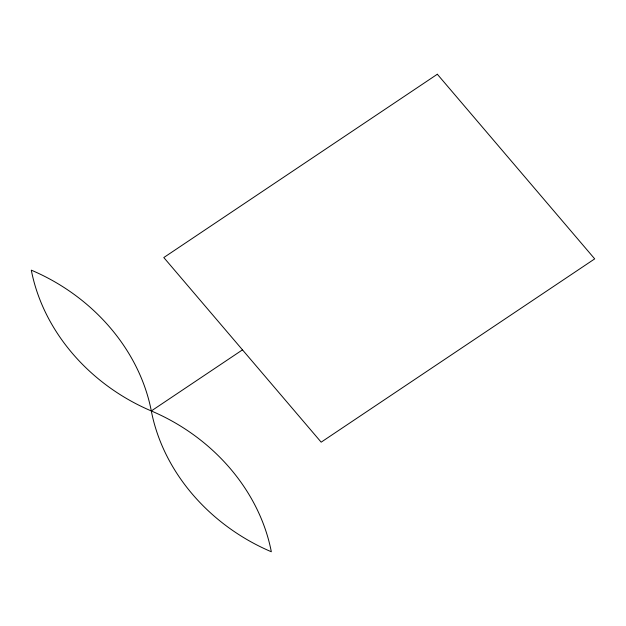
<?xml version="1.0" encoding="UTF-8"?>
<svg xmlns="http://www.w3.org/2000/svg" width="626" height="626" viewBox="0 0 626 626"><rect width="100%" height="100%" fill="white"/><g stroke="black" fill="none" stroke-linecap="round" stroke-linejoin="round"><path stroke-width="0.94" d="M151.312 410.953A186.212 159.786 28.2 0 1 271.324 551.756A186.219 159.786 28.2 0 1 151.312 410.953A186.219 159.786 28.2 0 1 31.3 270.158A186.212 159.786 28.2 0 1 151.312 410.953L242.489 349.856M437.331 74.244L163.801 257.544L321.169 442.167L594.7 258.874L437.331 74.244"/></g></svg>
